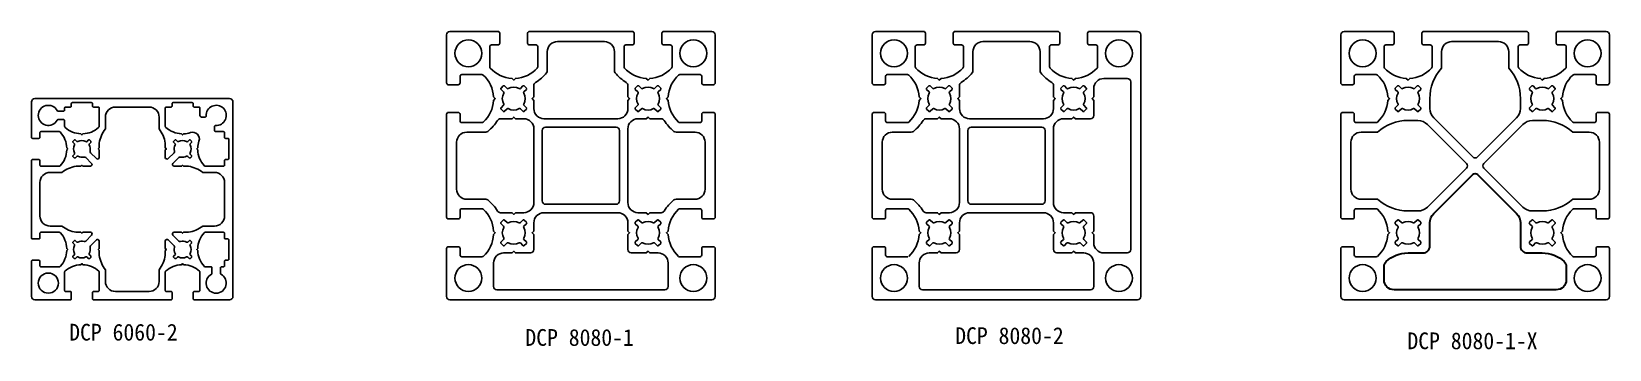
# Model space of a CAD drawing. Extents: x 2157 to 12417, y 247 to 1676.
# Drawn here: x 9358.2 to 9828.2, y 1501.3 to 1596.1 of the extents above; entities that cross this region are included whole.
import ezdxf

# ---------------------------------------------------------------- set-up
doc = ezdxf.new("R2010")
doc.units = 0
doc.header["$LTSCALE"] = 8
doc.layers.get('0').update_dxf_attribs({"linetype": 'CONTINUOUS'})
doc.layers.add('3', color=3, linetype='CONTINUOUS')
doc.layers.add('AM_0', color=7, linetype='CONTINUOUS', lineweight=30)
doc.styles.add('궁서체', font='')
doc.styles.get('궁서체').set_extended_font_data('GungsuhChe')

msp = doc.modelspace()

# ---------------------------------------------------------------- linework, layer by layer
at = {"color": 7}
for points in [[(9360.66, 1564.51), (9360.66, 1565.91, -0.414214), (9360.96, 1566.21), (9366.48, 1566.21, -0.210977), (9366.71, 1566.11, -0.176355), (9368.66, 1561.36), (9368.96, 1561.06), (9368.66, 1560.75, -0.176355), (9366.71, 1556.01, -0.210977), (9366.48, 1555.91), (9360.96, 1555.91, -0.414214), (9360.66, 1556.21), (9360.66, 1557.61, 0.414214), (9360.36, 1557.91), (9358.46, 1557.91, 0.414214), (9358.16, 1557.61), (9358.16, 1534.51, 0.414214), (9358.46, 1534.21), (9360.36, 1534.21, 0.414214), (9360.66, 1534.51), (9360.66, 1535.91, -0.414214), (9360.96, 1536.21), (9366.4, 1536.21, -0.214256), (9366.77, 1536.04, -0.173122), (9368.66, 1531.36), (9368.96, 1531.06), (9368.66, 1530.75, -0.173122), (9366.77, 1526.08, -0.214256), (9366.4, 1525.91), (9360.96, 1525.91, -0.414214), (9360.66, 1526.21), (9360.66, 1527.61, 0.414214), (9360.36, 1527.91), (9358.46, 1527.91, 0.414214), (9358.16, 1527.61), (9358.16, 1517.06, 0.414214), (9359.16, 1516.06), (9369.71, 1516.06, 0.414214), (9370.01, 1516.36), (9370.01, 1518.26, 0.414214), (9369.71, 1518.56), (9368.31, 1518.56, -0.414214), (9368.01, 1518.86), (9368.01, 1524.38, -0.210977), (9368.11, 1524.6, -0.176355), (9372.86, 1526.55), (9373.16, 1526.86), (9373.47, 1526.55, -0.176355), (9378.22, 1524.6, -0.210977), (9378.31, 1524.38), (9378.31, 1518.86, -0.414214), (9378.01, 1518.56), (9376.61, 1518.56, 0.414214), (9376.31, 1518.26), (9376.31, 1516.36, 0.414214), (9376.61, 1516.06), (9399.71, 1516.06, 0.414214), (9400.01, 1516.36), (9400.01, 1518.26, 0.414214), (9399.71, 1518.56), (9398.31, 1518.56, -0.414214), (9398.01, 1518.86), (9398.01, 1524.38, -0.210977), (9398.11, 1524.6, -0.176355), (9402.86, 1526.55), (9403.16, 1526.86), (9403.47, 1526.55, -0.176355), (9408.22, 1524.6, -0.210977), (9408.31, 1524.38), (9408.31, 1518.86, -0.414214), (9408.01, 1518.56), (9406.61, 1518.56, 0.414214), (9406.31, 1518.26), (9406.31, 1516.36, 0.414214), (9406.61, 1516.06), (9417.16, 1516.06, 0.414214), (9418.16, 1517.06), (9418.16, 1575.06, 0.414214), (9417.16, 1576.06), (9359.16, 1576.06, 0.414214), (9358.16, 1575.06), (9358.16, 1564.51, 0.414214), (9358.46, 1564.21), (9360.36, 1564.21, 0.414214)], [(9368.01, 1573.26), (9368.01, 1572.61, -0.414214), (9367.71, 1572.31), (9366.08, 1572.31, -0.277256), (9365.81, 1572.47, 4.008601), (9365.81, 1569.65, -0.277256), (9366.08, 1569.81), (9367.71, 1569.81, -0.414214), (9368.01, 1569.51), (9368.01, 1567.83, 0.214256), (9368.18, 1567.45, 0.173122), (9372.86, 1565.56), (9373.16, 1565.26), (9373.47, 1565.56, 0.173122), (9378.15, 1567.45, 0.214256), (9378.31, 1567.83), (9378.31, 1573.26, 0.414214), (9378.01, 1573.56), (9376.61, 1573.56, -0.414214), (9376.31, 1573.86), (9376.31, 1574.56, 0.414214), (9376.01, 1574.86), (9370.31, 1574.86, 0.414214), (9370.01, 1574.56), (9370.01, 1573.86, -0.414214), (9369.71, 1573.56), (9368.31, 1573.56, 0.414214)], [(9415.96, 1557.91), (9416.66, 1557.91, 0.414214), (9416.96, 1558.21), (9416.96, 1563.91, 0.414214), (9416.66, 1564.21), (9415.96, 1564.21, -0.414214), (9415.66, 1564.51), (9415.66, 1565.91, 0.414214), (9415.36, 1566.21), (9413.16, 1566.21, -0.414214), (9412.66, 1566.71), (9412.66, 1567.76, -0.432089), (9412.98, 1568.06, 2.63769), (9410.17, 1570.88, -0.432089), (9409.87, 1570.56), (9408.81, 1570.56, -0.414214), (9408.31, 1571.06), (9408.31, 1573.26, 0.414214), (9408.01, 1573.56), (9406.61, 1573.56, -0.414214), (9406.31, 1573.86), (9406.31, 1574.56, 0.414214), (9406.01, 1574.86), (9400.31, 1574.86, 0.414214), (9400.01, 1574.56), (9400.01, 1573.86, -0.414214), (9399.71, 1573.56), (9398.31, 1573.56, 0.414214), (9398.01, 1573.26), (9398.01, 1567.74, 0.210977), (9398.11, 1567.51, 0.176355), (9402.86, 1565.56), (9403.16, 1565.26), (9403.47, 1565.56, 0.069647), (9405.52, 1565.94, -0.616125), (9408.04, 1563.41, 0.069647), (9407.67, 1561.36), (9407.36, 1561.06), (9407.67, 1560.75, 0.173122), (9409.56, 1556.08, 0.214256), (9409.93, 1555.91), (9415.36, 1555.91, 0.414214), (9415.66, 1556.21), (9415.66, 1557.61, -0.414214)], [(9415.36, 1525.91), (9414.71, 1525.91, 0.414214), (9414.41, 1525.61), (9414.41, 1523.97, 0.277256), (9414.57, 1523.71, -4.008601), (9411.75, 1523.71, 0.277256), (9411.91, 1523.97), (9411.91, 1525.61, 0.414214), (9411.61, 1525.91), (9409.93, 1525.91, -0.214256), (9409.56, 1526.08, -0.173122), (9407.67, 1530.75), (9407.36, 1531.06), (9407.67, 1531.36, -0.173122), (9409.56, 1536.04, -0.214256), (9409.93, 1536.21), (9415.36, 1536.21, -0.414214), (9415.66, 1535.91), (9415.66, 1534.51, 0.414214), (9415.96, 1534.21), (9416.66, 1534.21, -0.414214), (9416.96, 1533.91), (9416.96, 1528.21, -0.414214), (9416.66, 1527.91), (9415.96, 1527.91, 0.414214), (9415.66, 1527.61), (9415.66, 1526.21, -0.414214)]]:
    msp.add_lwpolyline(points, format="xyb", close=True, dxfattribs=at)
msp.add_lwpolyline([(9380.16, 1525.12), (9380.16, 1521.56, 0.414214), (9383.16, 1518.56), (9393.16, 1518.56, 0.414214), (9396.16, 1521.56), (9396.16, 1525.06, 0.118064), (9398.01, 1529.33), (9398.01, 1530.75), (9398.32, 1531.06), (9398.01, 1531.36), (9398.01, 1533.59, -0.668179), (9398.87, 1533.94), (9400.62, 1532.19, -0.267949), (9400.75, 1531.7, 0.191658), (9400.96, 1529.87, -0.331679), (9400.91, 1529.51), (9400.55, 1529.15, 0.414214), (9400.55, 1528.72), (9400.83, 1528.44, 0.414214), (9401.25, 1528.44), (9401.62, 1528.81, -0.331679), (9401.97, 1528.86, 0.253025), (9404.35, 1528.86, -0.331679), (9404.71, 1528.81), (9405.07, 1528.44, 0.414214), (9405.5, 1528.44), (9405.78, 1528.72, 0.414214), (9405.78, 1529.15), (9405.41, 1529.51, -0.331679), (9405.36, 1529.87, 0.253025), (9405.36, 1532.25, -0.331679), (9405.41, 1532.6), (9405.78, 1532.97, 0.414214), (9405.78, 1533.39), (9405.5, 1533.67, 0.414214), (9405.07, 1533.67), (9404.71, 1533.31, -0.331679), (9404.35, 1533.26, 0.191658), (9402.52, 1533.47, -0.267949), (9402.03, 1533.6), (9400.28, 1535.35, -0.668179), (9400.63, 1536.21), (9402.86, 1536.21), (9403.16, 1535.9), (9403.47, 1536.21), (9404.89, 1536.21, 0.118064), (9409.16, 1538.06), (9412.66, 1538.06, 0.414214), (9415.66, 1541.06), (9415.66, 1551.06, 0.414214), (9412.66, 1554.06), (9409.16, 1554.06, 0.118064), (9404.89, 1555.91), (9403.47, 1555.91), (9403.16, 1556.21), (9402.86, 1555.91), (9400.63, 1555.91, -0.668179), (9400.28, 1556.76), (9402.03, 1558.51, -0.267949), (9402.52, 1558.64, 0.191658), (9404.35, 1558.86, -0.331679), (9404.71, 1558.81), (9405.07, 1558.44, 0.414214), (9405.5, 1558.44), (9405.78, 1558.72, 0.414214), (9405.78, 1559.15), (9405.41, 1559.51, -0.331679), (9405.36, 1559.87, 0.253025), (9405.36, 1562.25, -0.331679), (9405.41, 1562.6), (9405.78, 1562.97, 0.414214), (9405.78, 1563.39), (9405.5, 1563.67, 0.414214), (9405.07, 1563.67), (9404.71, 1563.31, -0.331679), (9404.35, 1563.26, 0.253025), (9401.97, 1563.26, -0.331679), (9401.62, 1563.31), (9401.25, 1563.67, 0.414214), (9400.83, 1563.67), (9400.55, 1563.39, 0.414214), (9400.55, 1562.97), (9400.91, 1562.6, -0.331679), (9400.96, 1562.25, 0.191658), (9400.75, 1560.41, -0.267949), (9400.62, 1559.93), (9398.87, 1558.18, -0.668179), (9398.01, 1558.53), (9398.01, 1560.75), (9398.32, 1561.06), (9398.01, 1561.36), (9398.01, 1562.78, 0.118064), (9396.16, 1567.06), (9396.16, 1570.56, 0.414214), (9393.16, 1573.56), (9383.16, 1573.56, 0.414214), (9380.16, 1570.56), (9380.16, 1567.06, 0.118064), (9378.31, 1562.78), (9378.31, 1561.36), (9378.01, 1561.06), (9378.31, 1560.75), (9378.31, 1558.53, -0.668179), (9377.46, 1558.18), (9375.71, 1559.93, -0.267949), (9375.58, 1560.41, 0.191658), (9375.36, 1562.25, -0.331679), (9375.41, 1562.6), (9375.78, 1562.97, 0.414214), (9375.78, 1563.39), (9375.5, 1563.67, 0.414214), (9375.07, 1563.67), (9374.71, 1563.31, -0.331679), (9374.35, 1563.26, 0.253025), (9371.97, 1563.26, -0.331679), (9371.62, 1563.31), (9371.25, 1563.67, 0.414214), (9370.83, 1563.67), (9370.55, 1563.39, 0.414214), (9370.55, 1562.97), (9370.91, 1562.6, -0.331679), (9370.96, 1562.25, 0.253025), (9370.96, 1559.87, -0.331679), (9370.91, 1559.51), (9370.55, 1559.15, 0.414214), (9370.55, 1558.72), (9370.83, 1558.44, 0.414214), (9371.25, 1558.44), (9371.62, 1558.81, -0.331679), (9371.97, 1558.86, 0.191658), (9373.81, 1558.64, -0.267949), (9374.29, 1558.51), (9376.05, 1556.76, -0.668179), (9375.69, 1555.91), (9373.47, 1555.91), (9373.16, 1556.21), (9372.86, 1555.91), (9371.44, 1555.91, 0.118064), (9367.16, 1554.06), (9363.66, 1554.06, 0.414214), (9360.66, 1551.06), (9360.66, 1541.06, 0.414214), (9363.66, 1538.06), (9367.16, 1538.06, 0.118064), (9371.44, 1536.21), (9372.86, 1536.21), (9373.16, 1535.9), (9373.47, 1536.21), (9375.69, 1536.21, -0.668179), (9376.05, 1535.35), (9374.29, 1533.6, -0.267949), (9373.81, 1533.47, 0.191658), (9371.97, 1533.26, -0.331679), (9371.62, 1533.31), (9371.25, 1533.67, 0.414214), (9370.83, 1533.67), (9370.55, 1533.39, 0.414214), (9370.55, 1532.97), (9370.91, 1532.6, -0.331679), (9370.96, 1532.25, 0.253025), (9370.96, 1529.87, -0.331679), (9370.91, 1529.51), (9370.55, 1529.15, 0.414214), (9370.55, 1528.72), (9370.83, 1528.44, 0.414214), (9371.25, 1528.44), (9371.62, 1528.81, -0.331679), (9371.97, 1528.86, 0.253025), (9374.35, 1528.86, -0.331679), (9374.71, 1528.81), (9375.07, 1528.44, 0.414214), (9375.5, 1528.44), (9375.78, 1528.72, 0.414214), (9375.78, 1529.15), (9375.41, 1529.51, -0.331679), (9375.36, 1529.87, 0.191658), (9375.58, 1531.7, -0.267949), (9375.71, 1532.19), (9377.46, 1533.94, -0.668179), (9378.31, 1533.59), (9378.31, 1531.36), (9378.01, 1531.06), (9378.31, 1530.75), (9378.31, 1529.33, 0.118064), (9380.16, 1525.06)], format="xyb", dxfattribs=at)
msp.add_circle((9363.16, 1521.06), 3, dxfattribs=at)
at = {"layer": '3', "color": 7}
for p, q in [((9622.56, 1536.57), (9623.07, 1536.06)), ((9623.07, 1536.06), (9622.56, 1535.54))]:
    msp.add_line(p, q, dxfattribs=at)
for points in [[(9557.29, 1528.91, 0.414214), (9557.79, 1529.41), (9557.79, 1531.41, -0.414214), (9558.29, 1531.91), (9561.29, 1531.91, -0.414214), (9561.79, 1531.41), (9561.79, 1517.06, -0.414214), (9560.79, 1516.06), (9482.79, 1516.06, -0.414214), (9481.79, 1517.06), (9481.79, 1531.41, -0.414214), (9482.29, 1531.91), (9485.29, 1531.91, -0.414214), (9485.79, 1531.41), (9485.79, 1529.41, 0.414214), (9486.29, 1528.91), (9492.36, 1528.91, 0.186978), (9492.69, 1529.04, 0.196808), (9495.78, 1535.54), (9496.29, 1536.06), (9495.78, 1536.57, 0.196808), (9492.69, 1543.08, 0.186978), (9492.36, 1543.21), (9486.29, 1543.21, 0.414214), (9485.79, 1542.71), (9485.79, 1540.71, -0.414214), (9485.29, 1540.21), (9482.29, 1540.21, -0.414214), (9481.79, 1540.71), (9481.79, 1571.41, -0.414214), (9482.29, 1571.91), (9485.29, 1571.91, -0.414214), (9485.79, 1571.41), (9485.79, 1569.41, 0.414214), (9486.29, 1568.91), (9492.36, 1568.91, 0.186978), (9492.69, 1569.04, 0.196808), (9495.78, 1575.54), (9496.29, 1576.06), (9495.78, 1576.57, 0.196808), (9492.69, 1583.08, 0.186978), (9492.36, 1583.21), (9486.29, 1583.21, 0.414214), (9485.79, 1582.71), (9485.79, 1580.71, -0.414214), (9485.29, 1580.21), (9482.29, 1580.21, -0.414214), (9481.79, 1580.71), (9481.79, 1595.06, -0.414214), (9482.79, 1596.06), (9497.14, 1596.06, -0.414214), (9497.64, 1595.56), (9497.64, 1592.56, -0.414214), (9497.14, 1592.06), (9495.14, 1592.06, 0.414214), (9494.64, 1591.56), (9494.64, 1585.49, 0.186978), (9494.77, 1585.16, 0.196808), (9501.28, 1582.07), (9501.79, 1581.56), (9502.31, 1582.07, 0.196808), (9508.81, 1585.16, 0.186978), (9508.94, 1585.49), (9508.94, 1591.56, 0.414214), (9508.44, 1592.06), (9506.44, 1592.06, -0.414214), (9505.94, 1592.56), (9505.94, 1595.56, -0.414214), (9506.44, 1596.06), (9537.14, 1596.06, -0.414214), (9537.64, 1595.56), (9537.64, 1592.56, -0.414214), (9537.14, 1592.06), (9535.14, 1592.06, 0.414214), (9534.64, 1591.56), (9534.64, 1585.49, 0.186978), (9534.77, 1585.16, 0.196808), (9541.28, 1582.07), (9541.79, 1581.56), (9542.31, 1582.07, 0.196808), (9548.81, 1585.16, 0.186978), (9548.94, 1585.49), (9548.94, 1591.56, 0.414214), (9548.44, 1592.06), (9546.44, 1592.06, -0.414214), (9545.94, 1592.56), (9545.94, 1595.56, -0.414214), (9546.44, 1596.06), (9560.79, 1596.06, -0.414214), (9561.79, 1595.06), (9561.79, 1580.71, -0.414214), (9561.29, 1580.21), (9558.29, 1580.21, -0.414214), (9557.79, 1580.71), (9557.79, 1582.71, 0.414214), (9557.29, 1583.21), (9551.23, 1583.21, 0.186978), (9550.89, 1583.08, 0.196808), (9547.81, 1576.57), (9547.29, 1576.06), (9547.81, 1575.54, 0.196808), (9550.89, 1569.04, 0.186978), (9551.23, 1568.91), (9557.29, 1568.91, 0.414214), (9557.79, 1569.41), (9557.79, 1571.41, -0.414214), (9558.29, 1571.91), (9561.29, 1571.91, -0.414214), (9561.79, 1571.41), (9561.79, 1540.71, -0.414214), (9561.29, 1540.21), (9558.29, 1540.21, -0.414214), (9557.79, 1540.71), (9557.79, 1542.71, 0.414214), (9557.29, 1543.21), (9551.23, 1543.21, 0.186978), (9550.89, 1543.08, 0.196808), (9547.81, 1536.57), (9547.29, 1536.06), (9547.81, 1535.54, 0.196808), (9550.89, 1529.04, 0.186978), (9551.23, 1528.91)], [(9535.79, 1575.54), (9536.31, 1576.06), (9535.79, 1576.57), (9535.79, 1580.01, 0.262192), (9535.31, 1580.87, -0.088663), (9532.01, 1583.78, -0.169586), (9531.79, 1584.4), (9531.79, 1590.06, 0.414214), (9528.79, 1593.06), (9514.79, 1593.06, 0.414214), (9511.79, 1590.06), (9511.79, 1584.4, -0.169586), (9511.58, 1583.78, -0.088663), (9508.27, 1580.87, 0.262192), (9507.79, 1580.01), (9507.79, 1576.57), (9507.28, 1576.06), (9507.79, 1575.54), (9507.79, 1573.06, 0.414214), (9510.79, 1570.06), (9532.79, 1570.06, 0.414214), (9535.79, 1573.06)], [(9662.57, 1575.54), (9662.57, 1573.06, -0.414214), (9659.57, 1570.06), (9637.57, 1570.06, -0.414214), (9634.57, 1573.06), (9634.57, 1575.54), (9634.06, 1576.06), (9634.57, 1576.57), (9634.57, 1580.01, -0.262192), (9635.05, 1580.87, 0.088663), (9638.36, 1583.78, 0.169586), (9638.57, 1584.4), (9638.57, 1590.06, -0.414214), (9641.57, 1593.06), (9655.57, 1593.06, -0.414214), (9658.57, 1590.06), (9658.57, 1584.4, 0.169586), (9658.79, 1583.78, 0.088663), (9662.09, 1580.87, -0.262192), (9662.57, 1580.01), (9662.57, 1576.57), (9663.09, 1576.06)], [(9775.85, 1570.3), (9787.48, 1558.67, 0.414214), (9788.89, 1558.67), (9800.51, 1570.3, 0.198912), (9801.68, 1573.12), (9801.68, 1576.06, 0.186266), (9798.18, 1585.13), (9798.18, 1590.06, 0.414214), (9795.18, 1593.06), (9788.18, 1593.06), (9781.18, 1593.06, 0.414214), (9778.18, 1590.06), (9778.18, 1585.13, 0.186266), (9774.68, 1576.06), (9774.68, 1573.12, 0.198912)], [(9498.81, 1574.43, -0.33241), (9498.75, 1574.08), (9498.01, 1573.33, 0.414214), (9498.01, 1572.91), (9498.64, 1572.28, 0.414214), (9499.07, 1572.28), (9499.81, 1573.02, -0.33241), (9500.17, 1573.07, 0.254426), (9503.42, 1573.07, -0.33241), (9503.77, 1573.02), (9504.52, 1572.28, 0.414214), (9504.94, 1572.28), (9505.57, 1572.91, 0.414214), (9505.57, 1573.33), (9504.83, 1574.08, -0.33241), (9504.78, 1574.43, 0.254426), (9504.78, 1577.68, -0.33241), (9504.83, 1578.04), (9505.57, 1578.78, 0.414214), (9505.57, 1579.21), (9504.94, 1579.84, 0.414214), (9504.52, 1579.84), (9503.77, 1579.1, -0.33241), (9503.42, 1579.04, 0.254426), (9500.17, 1579.04, -0.33241), (9499.81, 1579.1), (9499.07, 1579.84, 0.414214), (9498.64, 1579.84), (9498.01, 1579.21, 0.414214), (9498.01, 1578.78), (9498.75, 1578.04, -0.33241), (9498.81, 1577.68, 0.254426)], [(9544.78, 1574.43, 0.33241), (9544.83, 1574.08), (9545.57, 1573.33, -0.414214), (9545.57, 1572.91), (9544.94, 1572.28, -0.414214), (9544.52, 1572.28), (9543.77, 1573.02, 0.33241), (9543.42, 1573.07, -0.254426), (9540.17, 1573.07, 0.33241), (9539.81, 1573.02), (9539.07, 1572.28, -0.414214), (9538.64, 1572.28), (9538.01, 1572.91, -0.414214), (9538.01, 1573.33), (9538.75, 1574.08, 0.33241), (9538.81, 1574.43, -0.254426), (9538.81, 1577.68, 0.33241), (9538.75, 1578.04), (9538.01, 1578.78, -0.414214), (9538.01, 1579.21), (9538.64, 1579.84, -0.414214), (9539.07, 1579.84), (9539.81, 1579.1, 0.33241), (9540.17, 1579.04, -0.254426), (9543.42, 1579.04, 0.33241), (9543.77, 1579.1), (9544.52, 1579.84, -0.414214), (9544.94, 1579.84), (9545.57, 1579.21, -0.414214), (9545.57, 1578.78), (9544.83, 1578.04, 0.33241), (9544.78, 1577.68, -0.254426)], [(9630.2, 1579.04, 0.33241), (9630.55, 1579.1), (9631.3, 1579.84, -0.414214), (9631.72, 1579.84), (9632.35, 1579.21, -0.414214), (9632.35, 1578.78), (9631.61, 1578.04, 0.33241), (9631.56, 1577.68, -0.254426), (9631.56, 1574.43, 0.33241), (9631.61, 1574.08), (9632.35, 1573.33, -0.414214), (9632.35, 1572.91), (9631.72, 1572.28, -0.414214), (9631.3, 1572.28), (9630.55, 1573.02, 0.33241), (9630.2, 1573.07, -0.254426), (9626.95, 1573.07, 0.33241), (9626.59, 1573.02), (9625.85, 1572.28, -0.414214), (9625.42, 1572.28), (9624.79, 1572.91, -0.414214), (9624.79, 1573.33), (9625.54, 1574.08, 0.33241), (9625.59, 1574.43, -0.254426), (9625.59, 1577.68, 0.33241), (9625.54, 1578.04), (9624.79, 1578.78, -0.414214), (9624.79, 1579.21), (9625.42, 1579.84, -0.414214), (9625.85, 1579.84), (9626.59, 1579.1, 0.33241), (9626.95, 1579.04, -0.254426)], [(9674.57, 1533.06), (9674.57, 1535.54), (9674.06, 1536.06), (9674.57, 1536.57), (9674.57, 1541.06, 0.414214), (9673.57, 1542.06), (9669.09, 1542.06), (9668.57, 1541.54), (9668.06, 1542.06), (9665.57, 1542.06, -0.414214), (9662.57, 1545.06), (9662.57, 1567.06, -0.414214), (9665.57, 1570.06), (9668.06, 1570.06), (9668.57, 1570.57), (9669.09, 1570.06), (9673.57, 1570.06, 0.414214), (9674.57, 1571.06), (9674.57, 1575.54), (9674.06, 1576.06), (9674.57, 1576.57), (9674.57, 1579.06, -0.414214), (9677.57, 1582.06), (9684.57, 1582.06, -0.414214), (9685.57, 1581.06), (9685.57, 1531.06, -0.414214), (9684.57, 1530.06), (9677.57, 1530.06, -0.414214)], [(9666.95, 1579.04, -0.33241), (9666.59, 1579.1), (9665.85, 1579.84, 0.414214), (9665.42, 1579.84), (9664.79, 1579.21, 0.414214), (9664.79, 1578.78), (9665.54, 1578.04, -0.33241), (9665.59, 1577.68, 0.254426), (9665.59, 1574.43, -0.33241), (9665.54, 1574.08), (9664.79, 1573.33, 0.414214), (9664.79, 1572.91), (9665.42, 1572.28, 0.414214), (9665.85, 1572.28), (9666.59, 1573.02, -0.33241), (9666.95, 1573.07, 0.254426), (9670.2, 1573.07, -0.33241), (9670.55, 1573.02), (9671.3, 1572.28, 0.414214), (9671.72, 1572.28), (9672.35, 1572.91, 0.414214), (9672.35, 1573.33), (9671.61, 1574.08, -0.33241), (9671.56, 1574.43, 0.254426), (9671.56, 1577.68, -0.33241), (9671.61, 1578.04), (9672.35, 1578.78, 0.414214), (9672.35, 1579.21), (9671.72, 1579.84, 0.414214), (9671.3, 1579.84), (9670.55, 1579.1, -0.33241), (9670.2, 1579.04, 0.254426)], [(9769.81, 1579.04, 0.33241), (9770.16, 1579.1), (9770.91, 1579.84, -0.414214), (9771.33, 1579.84), (9771.96, 1579.21, -0.414214), (9771.96, 1578.78), (9771.22, 1578.04, 0.33241), (9771.17, 1577.68, -0.254426), (9771.17, 1574.43, 0.33241), (9771.22, 1574.08), (9771.96, 1573.33, -0.414214), (9771.96, 1572.91), (9771.33, 1572.28, -0.414214), (9770.91, 1572.28), (9770.16, 1573.02, 0.33241), (9769.81, 1573.07, -0.254426), (9766.56, 1573.07, 0.33241), (9766.2, 1573.02), (9765.46, 1572.28, -0.414214), (9765.03, 1572.28), (9764.4, 1572.91, -0.414214), (9764.4, 1573.33), (9765.14, 1574.08, 0.33241), (9765.2, 1574.43, -0.254426), (9765.2, 1577.68, 0.33241), (9765.14, 1578.04), (9764.4, 1578.78, -0.414214), (9764.4, 1579.21), (9765.03, 1579.84, -0.414214), (9765.46, 1579.84), (9766.2, 1579.1, 0.33241), (9766.56, 1579.04, -0.254426)], [(9806.56, 1579.04, -0.33241), (9806.2, 1579.1), (9805.46, 1579.84, 0.414214), (9805.03, 1579.84), (9804.4, 1579.21, 0.414214), (9804.4, 1578.78), (9805.14, 1578.04, -0.33241), (9805.2, 1577.68, 0.254426), (9805.2, 1574.43, -0.33241), (9805.14, 1574.08), (9804.4, 1573.33, 0.414214), (9804.4, 1572.91), (9805.03, 1572.28, 0.414214), (9805.46, 1572.28), (9806.2, 1573.02, -0.33241), (9806.56, 1573.07, 0.254426), (9809.81, 1573.07, -0.33241), (9810.16, 1573.02), (9810.91, 1572.28, 0.414214), (9811.33, 1572.28), (9811.96, 1572.91, 0.414214), (9811.96, 1573.33), (9811.22, 1574.08, -0.33241), (9811.17, 1574.43, 0.254426), (9811.17, 1577.68, -0.33241), (9811.22, 1578.04), (9811.96, 1578.78, 0.414214), (9811.96, 1579.21), (9811.33, 1579.84, 0.414214), (9810.91, 1579.84), (9810.16, 1579.1, -0.33241), (9809.81, 1579.04, 0.254426)], [(9502.31, 1542.06), (9504.79, 1542.06, 0.414214), (9507.79, 1545.06), (9507.79, 1567.06, 0.414214), (9504.79, 1570.06), (9502.31, 1570.06), (9501.79, 1570.57), (9501.28, 1570.06), (9497.84, 1570.06, 0.262192), (9496.98, 1569.58, -0.088663), (9494.07, 1566.28, -0.169586), (9493.45, 1566.06), (9487.79, 1566.06, 0.414214), (9484.79, 1563.06), (9484.79, 1549.06, 0.414214), (9487.79, 1546.06), (9493.45, 1546.06, -0.169586), (9494.07, 1545.84, -0.088663), (9496.98, 1542.54, 0.262192), (9497.84, 1542.06), (9501.28, 1542.06), (9501.79, 1541.54)], [(9541.28, 1542.06), (9538.79, 1542.06, -0.414214), (9535.79, 1545.06), (9535.79, 1567.06, -0.414214), (9538.79, 1570.06), (9541.28, 1570.06), (9541.79, 1570.57), (9542.31, 1570.06), (9545.75, 1570.06, -0.262192), (9546.6, 1569.58, 0.088663), (9549.51, 1566.28, 0.169586), (9550.13, 1566.06), (9555.79, 1566.06, -0.414214), (9558.79, 1563.06), (9558.79, 1549.06, -0.414214), (9555.79, 1546.06), (9550.13, 1546.06, 0.169586), (9549.51, 1545.84, 0.088663), (9546.6, 1542.54, -0.262192), (9545.75, 1542.06), (9542.31, 1542.06), (9541.79, 1541.54)], [(9629.09, 1570.06), (9628.57, 1570.57), (9628.06, 1570.06), (9624.62, 1570.06, 0.262192), (9623.76, 1569.58, -0.088663), (9620.85, 1566.28, -0.169586), (9620.23, 1566.06), (9614.57, 1566.06, 0.414214), (9611.57, 1563.06), (9611.57, 1549.06, 0.414214), (9614.57, 1546.06), (9620.23, 1546.06, -0.169586), (9620.85, 1545.84, -0.088663), (9623.76, 1542.54, 0.262192), (9624.62, 1542.06), (9628.06, 1542.06), (9628.57, 1541.54), (9629.09, 1542.06), (9631.57, 1542.06, 0.414214), (9634.57, 1545.06), (9634.57, 1567.06, 0.414214), (9631.57, 1570.06)], [(9511.29, 1567.56, 0.414214), (9510.29, 1566.56), (9510.29, 1545.56, 0.414214), (9511.29, 1544.56), (9532.29, 1544.56, 0.414214), (9533.29, 1545.56), (9533.29, 1566.56, 0.414214), (9532.29, 1567.56)], [(9637.07, 1545.56, 0.414214), (9638.07, 1544.56), (9659.07, 1544.56, 0.414214), (9660.07, 1545.56), (9660.07, 1566.56, 0.414214), (9659.07, 1567.56), (9638.07, 1567.56, 0.414214), (9637.07, 1566.56)], [(9768.18, 1569.56, 0.186266), (9759.11, 1566.06), (9754.18, 1566.06, 0.414214), (9751.18, 1563.06), (9751.18, 1556.06), (9751.18, 1549.06, 0.414214), (9754.18, 1546.06), (9759.11, 1546.06, 0.186266), (9768.18, 1542.56), (9771.12, 1542.56, 0.198912), (9773.94, 1543.73), (9785.57, 1555.35, 0.414214), (9785.57, 1556.76), (9773.94, 1568.39, 0.198912), (9771.12, 1569.56)], [(9808.18, 1569.56, -0.186266), (9817.25, 1566.06), (9822.18, 1566.06, -0.414214), (9825.18, 1563.06), (9825.18, 1556.06), (9825.18, 1549.06, -0.414214), (9822.18, 1546.06), (9817.25, 1546.06, -0.186266), (9808.18, 1542.56), (9805.25, 1542.56, -0.198912), (9802.42, 1543.73), (9790.8, 1555.35, -0.414214), (9790.8, 1556.76), (9802.42, 1568.39, -0.198912), (9805.25, 1569.56)], [(9498.79, 1530.06), (9501.28, 1530.06), (9501.79, 1530.57), (9502.31, 1530.06), (9506.79, 1530.06, 0.414214), (9507.79, 1531.06), (9507.79, 1535.54), (9507.28, 1536.06), (9507.79, 1536.57), (9507.79, 1539.06, -0.414214), (9510.79, 1542.06), (9532.79, 1542.06, -0.414214), (9535.79, 1539.06), (9535.79, 1536.57), (9536.31, 1536.06), (9535.79, 1535.54), (9535.79, 1531.06, 0.414214), (9536.79, 1530.06), (9541.28, 1530.06), (9541.79, 1530.57), (9542.31, 1530.06), (9544.79, 1530.06, -0.414214), (9547.79, 1527.06), (9547.79, 1520.06, -0.414214), (9546.79, 1519.06), (9496.79, 1519.06, -0.414214), (9495.79, 1520.06), (9495.79, 1527.06, -0.414214)], [(9625.57, 1530.06), (9628.06, 1530.06), (9628.57, 1530.57), (9629.09, 1530.06), (9633.57, 1530.06, 0.414214), (9634.57, 1531.06), (9634.57, 1535.54), (9634.06, 1536.06), (9634.57, 1536.57), (9634.57, 1539.06, -0.414214), (9637.57, 1542.06), (9659.57, 1542.06, -0.414214), (9662.57, 1539.06), (9662.57, 1536.57), (9663.09, 1536.06), (9662.57, 1535.54), (9662.57, 1531.06, 0.414214), (9663.57, 1530.06), (9668.06, 1530.06), (9668.57, 1530.57), (9669.09, 1530.06), (9671.57, 1530.06, -0.414214), (9674.57, 1527.06), (9674.57, 1520.06, -0.414214), (9673.57, 1519.06), (9623.57, 1519.06, -0.414214), (9622.57, 1520.06), (9622.57, 1527.06, -0.414214)], [(9498.81, 1537.68, 0.33241), (9498.75, 1538.04), (9498.01, 1538.78, -0.414214), (9498.01, 1539.21), (9498.64, 1539.84, -0.414214), (9499.07, 1539.84), (9499.81, 1539.1, 0.33241), (9500.17, 1539.04, -0.254426), (9503.42, 1539.04, 0.33241), (9503.77, 1539.1), (9504.52, 1539.84, -0.414214), (9504.94, 1539.84), (9505.57, 1539.21, -0.414214), (9505.57, 1538.78), (9504.83, 1538.04, 0.33241), (9504.78, 1537.68, -0.254426), (9504.78, 1534.43, 0.33241), (9504.83, 1534.08), (9505.57, 1533.33, -0.414214), (9505.57, 1532.91), (9504.94, 1532.28, -0.414214), (9504.52, 1532.28), (9503.77, 1533.02, 0.33241), (9503.42, 1533.07, -0.254426), (9500.17, 1533.07, 0.33241), (9499.81, 1533.02), (9499.07, 1532.28, -0.414214), (9498.64, 1532.28), (9498.01, 1532.91, -0.414214), (9498.01, 1533.33), (9498.75, 1534.08, 0.33241), (9498.81, 1534.43, -0.254426)], [(9544.78, 1537.68, -0.33241), (9544.83, 1538.04), (9545.57, 1538.78, 0.414214), (9545.57, 1539.21), (9544.94, 1539.84, 0.414214), (9544.52, 1539.84), (9543.77, 1539.1, -0.33241), (9543.42, 1539.04, 0.254426), (9540.17, 1539.04, -0.33241), (9539.81, 1539.1), (9539.07, 1539.84, 0.414214), (9538.64, 1539.84), (9538.01, 1539.21, 0.414214), (9538.01, 1538.78), (9538.75, 1538.04, -0.33241), (9538.81, 1537.68, 0.254426), (9538.81, 1534.43, -0.33241), (9538.75, 1534.08), (9538.01, 1533.33, 0.414214), (9538.01, 1532.91), (9538.64, 1532.28, 0.414214), (9539.07, 1532.28), (9539.81, 1533.02, -0.33241), (9540.17, 1533.07, 0.254426), (9543.42, 1533.07, -0.33241), (9543.77, 1533.02), (9544.52, 1532.28, 0.414214), (9544.94, 1532.28), (9545.57, 1532.91, 0.414214), (9545.57, 1533.33), (9544.83, 1534.08, -0.33241), (9544.78, 1534.43, 0.254426)], [(9630.2, 1533.07, -0.33241), (9630.55, 1533.02), (9631.3, 1532.28, 0.414214), (9631.72, 1532.28), (9632.35, 1532.91, 0.414214), (9632.35, 1533.33), (9631.61, 1534.08, -0.33241), (9631.56, 1534.43, 0.254426), (9631.56, 1537.68, -0.33241), (9631.61, 1538.04), (9632.35, 1538.78, 0.414214), (9632.35, 1539.21), (9631.72, 1539.84, 0.414214), (9631.3, 1539.84), (9630.55, 1539.1, -0.33241), (9630.2, 1539.04, 0.254426), (9626.95, 1539.04, -0.33241), (9626.59, 1539.1), (9625.85, 1539.84, 0.414214), (9625.42, 1539.84), (9624.79, 1539.21, 0.414214), (9624.79, 1538.78), (9625.54, 1538.04, -0.33241), (9625.59, 1537.68, 0.254426), (9625.59, 1534.43, -0.33241), (9625.54, 1534.08), (9624.79, 1533.33, 0.414214), (9624.79, 1532.91), (9625.42, 1532.28, 0.414214), (9625.85, 1532.28), (9626.59, 1533.02, -0.33241), (9626.95, 1533.07, 0.254426)], [(9666.95, 1533.07, 0.33241), (9666.59, 1533.02), (9665.85, 1532.28, -0.414214), (9665.42, 1532.28), (9664.79, 1532.91, -0.414214), (9664.79, 1533.33), (9665.54, 1534.08, 0.33241), (9665.59, 1534.43, -0.254426), (9665.59, 1537.68, 0.33241), (9665.54, 1538.04), (9664.79, 1538.78, -0.414214), (9664.79, 1539.21), (9665.42, 1539.84, -0.414214), (9665.85, 1539.84), (9666.59, 1539.1, 0.33241), (9666.95, 1539.04, -0.254426), (9670.2, 1539.04, 0.33241), (9670.55, 1539.1), (9671.3, 1539.84, -0.414214), (9671.72, 1539.84), (9672.35, 1539.21, -0.414214), (9672.35, 1538.78), (9671.61, 1538.04, 0.33241), (9671.56, 1537.68, -0.254426), (9671.56, 1534.43, 0.33241), (9671.61, 1534.08), (9672.35, 1533.33, -0.414214), (9672.35, 1532.91), (9671.72, 1532.28, -0.414214), (9671.3, 1532.28), (9670.55, 1533.02, 0.33241), (9670.2, 1533.07, -0.254426)], [(9769.81, 1533.07, -0.33241), (9770.16, 1533.02), (9770.91, 1532.28, 0.414214), (9771.33, 1532.28), (9771.96, 1532.91, 0.414214), (9771.96, 1533.33), (9771.22, 1534.08, -0.33241), (9771.17, 1534.43, 0.254426), (9771.17, 1537.68, -0.33241), (9771.22, 1538.04), (9771.96, 1538.78, 0.414214), (9771.96, 1539.21), (9771.33, 1539.84, 0.414214), (9770.91, 1539.84), (9770.16, 1539.1, -0.33241), (9769.81, 1539.04, 0.254426), (9766.56, 1539.04, -0.33241), (9766.2, 1539.1), (9765.46, 1539.84, 0.414214), (9765.03, 1539.84), (9764.4, 1539.21, 0.414214), (9764.4, 1538.78), (9765.14, 1538.04, -0.33241), (9765.2, 1537.68, 0.254426), (9765.2, 1534.43, -0.33241), (9765.14, 1534.08), (9764.4, 1533.33, 0.414214), (9764.4, 1532.91), (9765.03, 1532.28, 0.414214), (9765.46, 1532.28), (9766.2, 1533.02, -0.33241), (9766.56, 1533.07, 0.254426)], [(9806.56, 1533.07, 0.33241), (9806.2, 1533.02), (9805.46, 1532.28, -0.414214), (9805.03, 1532.28), (9804.4, 1532.91, -0.414214), (9804.4, 1533.33), (9805.14, 1534.08, 0.33241), (9805.2, 1534.43, -0.254426), (9805.2, 1537.68, 0.33241), (9805.14, 1538.04), (9804.4, 1538.78, -0.414214), (9804.4, 1539.21), (9805.03, 1539.84, -0.414214), (9805.46, 1539.84), (9806.2, 1539.1, 0.33241), (9806.56, 1539.04, -0.254426), (9809.81, 1539.04, 0.33241), (9810.16, 1539.1), (9810.91, 1539.84, -0.414214), (9811.33, 1539.84), (9811.96, 1539.21, -0.414214), (9811.96, 1538.78), (9811.22, 1538.04, 0.33241), (9811.17, 1537.68, -0.254426), (9811.17, 1534.43, 0.33241), (9811.22, 1534.08), (9811.96, 1533.33, -0.414214), (9811.96, 1532.91), (9811.33, 1532.28, -0.414214), (9810.91, 1532.28), (9810.16, 1533.02, 0.33241), (9809.81, 1533.07, -0.254426)]]:
    msp.add_lwpolyline(points, format="xyb", close=True, dxfattribs=at)
msp.add_lwpolyline([(9619.47, 1529.04, 0.196808), (9622.56, 1535.54), (9623.07, 1536.06), (9622.56, 1536.57, 0.196808), (9619.47, 1543.08, 0.186978), (9619.14, 1543.21), (9613.07, 1543.21, 0.414214), (9612.57, 1542.71), (9612.57, 1540.71, -0.414214), (9612.07, 1540.21), (9609.07, 1540.21, -0.414214), (9608.57, 1540.71), (9608.57, 1571.41, -0.414214), (9609.07, 1571.91), (9612.07, 1571.91, -0.414214), (9612.57, 1571.41), (9612.57, 1569.41, 0.414214), (9613.07, 1568.91), (9619.14, 1568.91, 0.186978), (9619.47, 1569.04, 0.196808), (9622.56, 1575.54), (9623.07, 1576.06), (9622.56, 1576.57, 0.196808), (9619.47, 1583.08, 0.186978), (9619.14, 1583.21), (9613.07, 1583.21, 0.414214), (9612.57, 1582.71), (9612.57, 1580.71, -0.414214), (9612.07, 1580.21), (9609.07, 1580.21, -0.414214), (9608.57, 1580.71), (9608.57, 1595.06, -0.414214), (9609.57, 1596.06), (9623.92, 1596.06, -0.414214), (9624.42, 1595.56), (9624.42, 1592.56, -0.414214), (9623.92, 1592.06), (9621.92, 1592.06, 0.414214), (9621.42, 1591.56), (9621.42, 1585.49, 0.186978), (9621.55, 1585.16, 0.196808), (9628.06, 1582.07), (9628.57, 1581.56), (9629.09, 1582.07, 0.196808), (9635.59, 1585.16, 0.186978), (9635.72, 1585.49), (9635.72, 1591.56, 0.414214), (9635.22, 1592.06), (9633.22, 1592.06, -0.414214), (9632.72, 1592.56), (9632.72, 1595.56, -0.414214), (9633.22, 1596.06), (9663.92, 1596.06, -0.414214), (9664.42, 1595.56), (9664.42, 1592.56, -0.414214), (9663.92, 1592.06), (9661.92, 1592.06, 0.414214), (9661.42, 1591.56), (9661.42, 1585.49, 0.186978), (9661.55, 1585.16, 0.196808), (9668.06, 1582.07), (9668.57, 1581.56), (9669.09, 1582.07, 0.196808), (9675.59, 1585.16, 0.186978), (9675.72, 1585.49), (9675.72, 1591.56, 0.414214), (9675.22, 1592.06), (9673.22, 1592.06, -0.414214), (9672.72, 1592.56), (9672.72, 1595.56, -0.414214), (9673.22, 1596.06), (9687.57, 1596.06, -0.414214), (9688.57, 1595.06), (9688.57, 1517.06, -0.414214), (9687.57, 1516.06), (9609.57, 1516.06, -0.414214), (9608.57, 1517.06), (9608.57, 1531.41, -0.414214), (9609.07, 1531.91), (9612.07, 1531.91, -0.414214), (9612.57, 1531.41), (9612.57, 1529.41, 0.414214), (9613.07, 1528.91), (9619.14, 1528.91)], format="xyb", dxfattribs=at)
at = {"layer": '3', "color": 7, "lineweight": -3}
msp.add_lwpolyline([(9827.18, 1516.06, 0.414214), (9828.18, 1517.06), (9828.18, 1531.41, 0.414214), (9827.68, 1531.91), (9824.68, 1531.91, 0.414214), (9824.18, 1531.41), (9824.18, 1529.41, -0.414214), (9823.68, 1528.91), (9817.62, 1528.91, -0.186978), (9817.28, 1529.04, -0.196808), (9814.2, 1535.54), (9813.68, 1536.06), (9814.2, 1536.57, -0.196808), (9817.28, 1543.08, -0.186978), (9817.62, 1543.21), (9823.68, 1543.21, -0.414214), (9824.18, 1542.71), (9824.18, 1540.71, 0.414214), (9824.68, 1540.21), (9827.68, 1540.21, 0.414214), (9828.18, 1540.71), (9828.18, 1556.06), (9828.18, 1571.41, 0.414214), (9827.68, 1571.91), (9824.68, 1571.91, 0.414214), (9824.18, 1571.41), (9824.18, 1569.41, -0.414214), (9823.68, 1568.91), (9817.62, 1568.91, -0.186978), (9817.28, 1569.04, -0.196808), (9814.2, 1575.54), (9813.68, 1576.06), (9814.2, 1576.57, -0.196808), (9817.28, 1583.08, -0.186978), (9817.62, 1583.21), (9823.68, 1583.21, -0.414214), (9824.18, 1582.71), (9824.18, 1580.71, 0.414214), (9824.68, 1580.21), (9827.68, 1580.21, 0.414214), (9828.18, 1580.71), (9828.18, 1595.06, 0.414214), (9827.18, 1596.06), (9812.83, 1596.06, 0.414214), (9812.33, 1595.56), (9812.33, 1592.56, 0.414214), (9812.83, 1592.06), (9814.83, 1592.06, -0.414214), (9815.33, 1591.56), (9815.33, 1585.49, -0.186978), (9815.2, 1585.16, -0.196808), (9808.7, 1582.07), (9808.18, 1581.56), (9807.67, 1582.07, -0.196808), (9801.16, 1585.16, -0.186978), (9801.03, 1585.49), (9801.03, 1591.56, -0.414214), (9801.53, 1592.06), (9803.53, 1592.06, 0.414214), (9804.03, 1592.56), (9804.03, 1595.56, 0.414214), (9803.53, 1596.06), (9788.18, 1596.06), (9772.83, 1596.06, 0.414214), (9772.33, 1595.56), (9772.33, 1592.56, 0.414214), (9772.83, 1592.06), (9774.83, 1592.06, -0.414214), (9775.33, 1591.56), (9775.33, 1585.49, -0.186978), (9775.2, 1585.16, -0.196808), (9768.7, 1582.07), (9768.18, 1581.56), (9767.67, 1582.07, -0.196808), (9761.16, 1585.16, -0.186978), (9761.03, 1585.49), (9761.03, 1591.56, -0.414214), (9761.53, 1592.06), (9763.53, 1592.06, 0.414214), (9764.03, 1592.56), (9764.03, 1595.56, 0.414214), (9763.53, 1596.06), (9749.18, 1596.06, 0.414214), (9748.18, 1595.06), (9748.18, 1580.71, 0.414214), (9748.68, 1580.21), (9751.68, 1580.21, 0.414214), (9752.18, 1580.71), (9752.18, 1582.71, -0.414214), (9752.68, 1583.21), (9758.75, 1583.21, -0.186978), (9759.08, 1583.08, -0.196808), (9762.17, 1576.57), (9762.68, 1576.06), (9762.17, 1575.54, -0.196808), (9759.08, 1569.04, -0.186978), (9758.75, 1568.91), (9752.68, 1568.91, -0.414214), (9752.18, 1569.41), (9752.18, 1571.41, 0.414214), (9751.68, 1571.91), (9748.68, 1571.91, 0.414214), (9748.18, 1571.41), (9748.18, 1556.06), (9748.18, 1540.71, 0.414214), (9748.68, 1540.21), (9751.68, 1540.21, 0.414214), (9752.18, 1540.71), (9752.18, 1542.71, -0.414214), (9752.68, 1543.21), (9758.75, 1543.21, -0.186978), (9759.08, 1543.08, -0.196808), (9762.17, 1536.57), (9762.68, 1536.06), (9762.17, 1535.54, -0.196808), (9759.08, 1529.04, -0.186978), (9758.75, 1528.91), (9752.68, 1528.91, -0.414214), (9752.18, 1529.41), (9752.18, 1531.41, 0.414214), (9751.68, 1531.91), (9748.68, 1531.91, 0.414214), (9748.18, 1531.41), (9748.18, 1517.06, 0.414214), (9749.18, 1516.06)], format="xyb", close=True, dxfattribs=at)
at = {"layer": '3', "color": 7}
for centre in [(9488.29, 1589.56), (9555.29, 1589.56), (9615.07, 1589.56), (9682.07, 1589.56), (9488.29, 1522.56), (9488.29, 1522.56), (9555.29, 1522.56), (9615.07, 1522.56), (9615.07, 1522.56), (9682.07, 1522.56), (9682.07, 1522.56)]:
    msp.add_circle(centre, 4, dxfattribs=at)
at = {"layer": '3', "color": 7, "lineweight": -3}
for centre in [(9754.68, 1589.56), (9821.68, 1589.56), (9754.68, 1522.56), (9821.68, 1522.56)]:
    msp.add_circle(centre, 4, dxfattribs=at)
at = {"layer": 'AM_0', "color": 7}
msp.add_lwpolyline([(9761.03, 1526.01, -0.206331), (9761.66, 1527.46, -0.191515), (9768.18, 1530.06), (9772.68, 1530.06, 0.414214), (9774.68, 1532.06), (9774.68, 1538.99, -0.198912), (9775.85, 1541.82), (9787.48, 1553.44, -0.414214), (9788.89, 1553.44), (9800.51, 1541.82, -0.198912), (9801.68, 1538.99), (9801.68, 1532.06, 0.414214), (9803.68, 1530.06), (9808.18, 1530.06, -0.191515), (9814.71, 1527.46, -0.206331), (9815.33, 1526.01), (9815.33, 1522.06, -0.414214), (9812.33, 1519.06), (9764.03, 1519.06, -0.414214), (9761.03, 1522.06)], format="xyb", close=True, dxfattribs=at)

# ---------------------------------------------------------------- texts
at = {"layer": 'AM_0', "color": 7, "style": '궁서체'}
for s, p in [('DCP 6060-2', (9369.37, 1503.93)), ('DCP 8080-1', (9505.26, 1502.36)), ('DCP 8080-2', (9633.3, 1502.9)), ('DCP 8080-1-X', (9768, 1501.36))]:
    msp.add_text(s, height=5, dxfattribs=at).set_placement(p)

doc.saveas('drawing.dxf')
